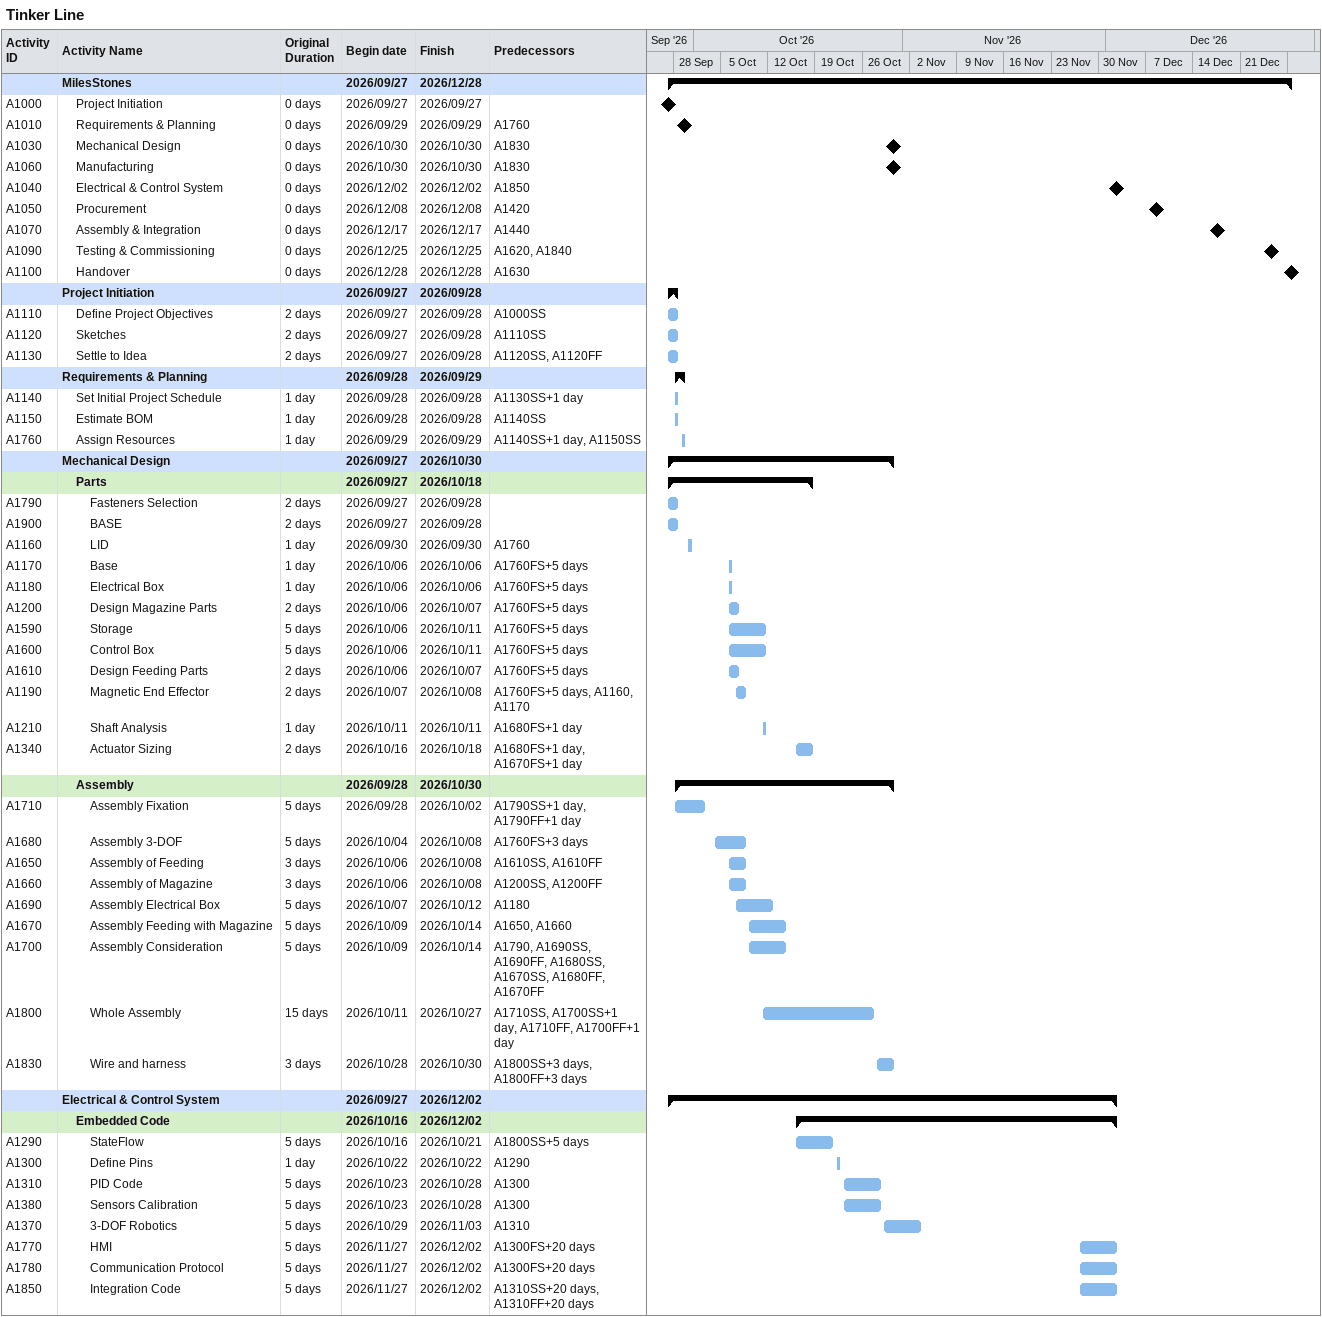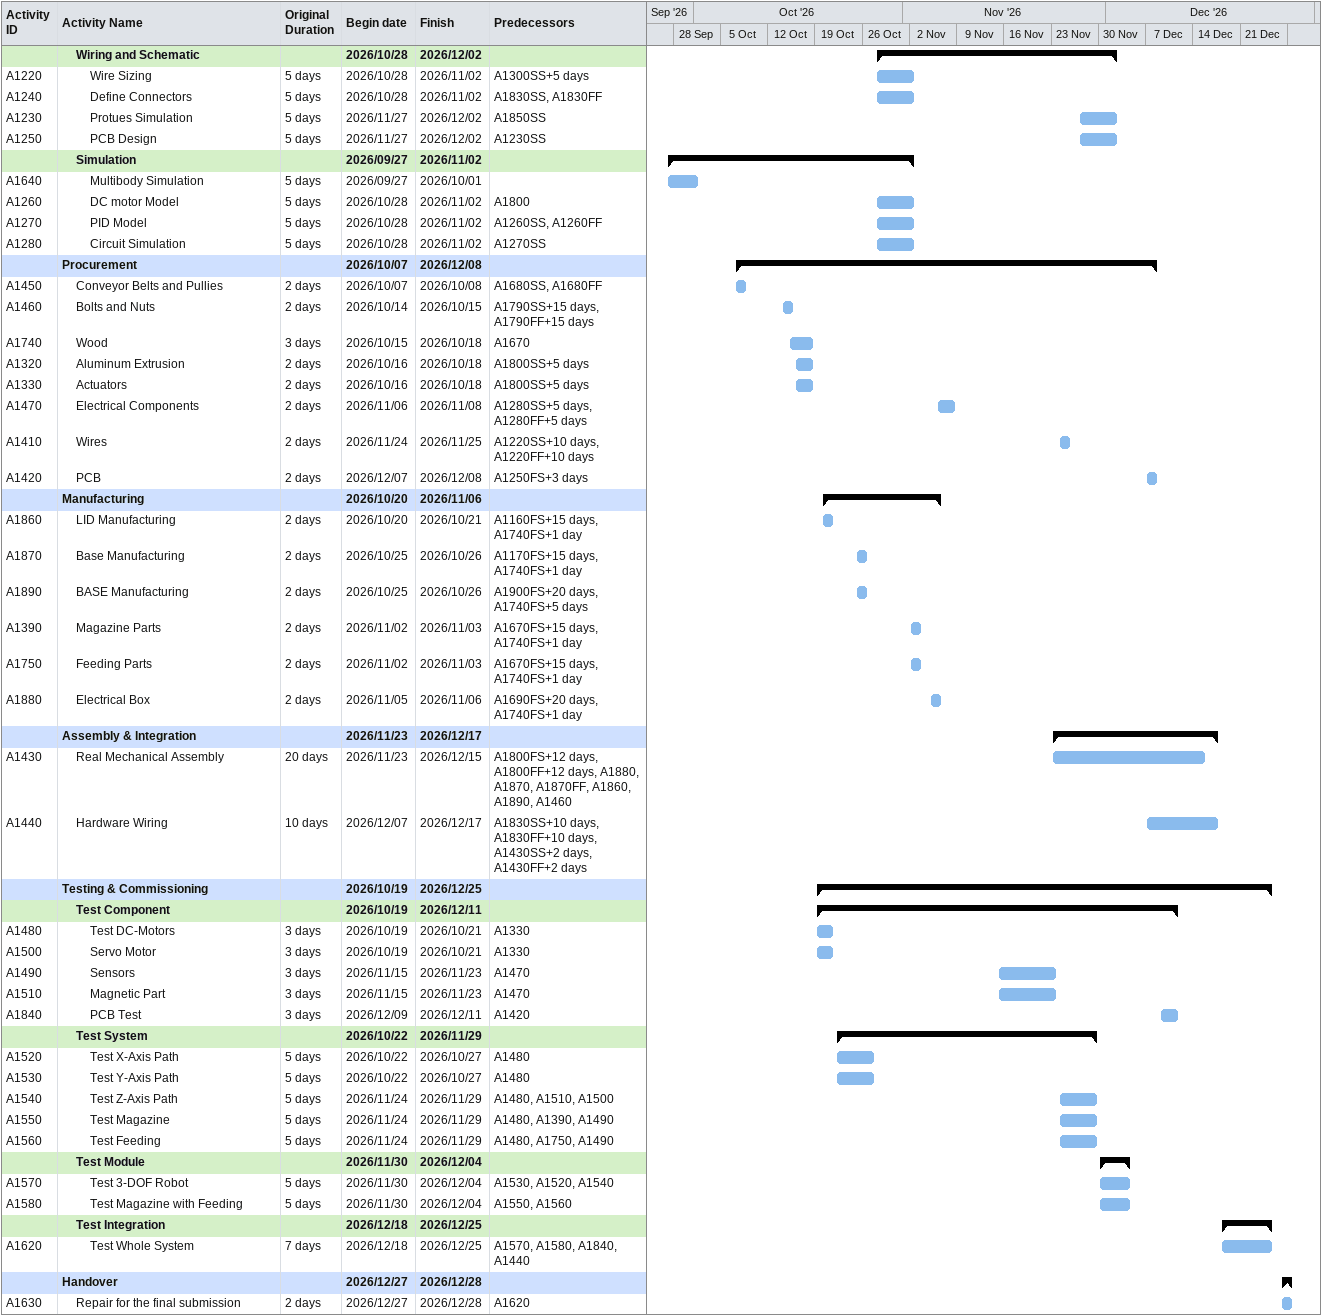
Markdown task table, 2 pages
Tinker Line

| ID | Level | Task | Original duration | Start | Finish | Predecessors |
|---|---|---|---|---|---|---|
|  | 1 | **MilesStones** |  | 2026-09-27 | 2026-12-28 |  |
| A1000 | 2 | Project Initiation | 0d | 2026-09-27 | 2026-09-27 |  |
| A1010 | 2 | Requirements & Planning | 0d | 2026-09-29 | 2026-09-29 | A1760 |
| A1030 | 2 | Mechanical Design | 0d | 2026-10-30 | 2026-10-30 | A1830 |
| A1060 | 2 | Manufacturing | 0d | 2026-10-30 | 2026-10-30 | A1830 |
| A1040 | 2 | Electrical & Control System | 0d | 2026-12-02 | 2026-12-02 | A1850 |
| A1050 | 2 | Procurement | 0d | 2026-12-08 | 2026-12-08 | A1420 |
| A1070 | 2 | Assembly & Integration | 0d | 2026-12-17 | 2026-12-17 | A1440 |
| A1090 | 2 | Testing & Commissioning | 0d | 2026-12-25 | 2026-12-25 | A1620, A1840 |
| A1100 | 2 | Handover | 0d | 2026-12-28 | 2026-12-28 | A1630 |
|  | 1 | **Project Initiation** |  | 2026-09-27 | 2026-09-28 |  |
| A1110 | 2 | Define Project Objectives | 2d | 2026-09-27 | 2026-09-28 | A1000SS |
| A1120 | 2 | Sketches | 2d | 2026-09-27 | 2026-09-28 | A1110SS |
| A1130 | 2 | Settle to Idea | 2d | 2026-09-27 | 2026-09-28 | A1120SS, A1120FF |
|  | 1 | **Requirements & Planning** |  | 2026-09-28 | 2026-09-29 |  |
| A1140 | 2 | Set Initial Project Schedule | 1d | 2026-09-28 | 2026-09-28 | A1130SS+1d |
| A1150 | 2 | Estimate BOM | 1d | 2026-09-28 | 2026-09-28 | A1140SS |
| A1760 | 2 | Assign Resources | 1d | 2026-09-29 | 2026-09-29 | A1140SS+1d, A1150SS |
|  | 1 | **Mechanical Design** |  | 2026-09-27 | 2026-10-30 |  |
|  | 2 | **Parts** |  | 2026-09-27 | 2026-10-18 |  |
| A1790 | 3 | Fasteners Selection | 2d | 2026-09-27 | 2026-09-28 |  |
| A1900 | 3 | BASE | 2d | 2026-09-27 | 2026-09-28 |  |
| A1160 | 3 | LID | 1d | 2026-09-30 | 2026-09-30 | A1760 |
| A1170 | 3 | Base | 1d | 2026-10-06 | 2026-10-06 | A1760FS+5d |
| A1180 | 3 | Electrical Box | 1d | 2026-10-06 | 2026-10-06 | A1760FS+5d |
| A1200 | 3 | Design Magazine Parts | 2d | 2026-10-06 | 2026-10-07 | A1760FS+5d |
| A1590 | 3 | Storage | 5d | 2026-10-06 | 2026-10-11 | A1760FS+5d |
| A1600 | 3 | Control Box | 5d | 2026-10-06 | 2026-10-11 | A1760FS+5d |
| A1610 | 3 | Design Feeding Parts | 2d | 2026-10-06 | 2026-10-07 | A1760FS+5d |
| A1190 | 3 | Magnetic End Effector | 2d | 2026-10-07 | 2026-10-08 | A1760FS+5d, A1160, A1170 |
| A1210 | 3 | Shaft Analysis | 1d | 2026-10-11 | 2026-10-11 | A1680FS+1d |
| A1340 | 3 | Actuator Sizing | 2d | 2026-10-16 | 2026-10-18 | A1680FS+1d, A1670FS+1d |
|  | 2 | **Assembly** |  | 2026-09-28 | 2026-10-30 |  |
| A1710 | 3 | Assembly Fixation | 5d | 2026-09-28 | 2026-10-02 | A1790SS+1d, A1790FF+1d |
| A1680 | 3 | Assembly 3-DOF | 5d | 2026-10-04 | 2026-10-08 | A1760FS+3d |
| A1650 | 3 | Assembly of Feeding | 3d | 2026-10-06 | 2026-10-08 | A1610SS, A1610FF |
| A1660 | 3 | Assembly of Magazine | 3d | 2026-10-06 | 2026-10-08 | A1200SS, A1200FF |
| A1690 | 3 | Assembly Electrical Box | 5d | 2026-10-07 | 2026-10-12 | A1180 |
| A1670 | 3 | Assembly Feeding with Magazine | 5d | 2026-10-09 | 2026-10-14 | A1650, A1660 |
| A1700 | 3 | Assembly Consideration | 5d | 2026-10-09 | 2026-10-14 | A1790, A1690SS, A1690FF, A1680SS, A1670SS, A1680FF, A1670FF |
| A1800 | 3 | Whole Assembly | 15d | 2026-10-11 | 2026-10-27 | A1710SS, A1700SS+1d, A1710FF, A1700FF+1d |
| A1830 | 3 | Wire and harness | 3d | 2026-10-28 | 2026-10-30 | A1800SS+3d, A1800FF+3d |
|  | 1 | **Electrical & Control System** |  | 2026-09-27 | 2026-12-02 |  |
|  | 2 | **Embedded Code** |  | 2026-10-16 | 2026-12-02 |  |
| A1290 | 3 | StateFlow | 5d | 2026-10-16 | 2026-10-21 | A1800SS+5d |
| A1300 | 3 | Define Pins | 1d | 2026-10-22 | 2026-10-22 | A1290 |
| A1310 | 3 | PID Code | 5d | 2026-10-23 | 2026-10-28 | A1300 |
| A1380 | 3 | Sensors Calibration | 5d | 2026-10-23 | 2026-10-28 | A1300 |
| A1370 | 3 | 3-DOF Robotics | 5d | 2026-10-29 | 2026-11-03 | A1310 |
| A1770 | 3 | HMI | 5d | 2026-11-27 | 2026-12-02 | A1300FS+20d |
| A1780 | 3 | Communication Protocol | 5d | 2026-11-27 | 2026-12-02 | A1300FS+20d |
| A1850 | 3 | Integration Code | 5d | 2026-11-27 | 2026-12-02 | A1310SS+20d, A1310FF+20d |
|  | 2 | **Wiring and Schematic** |  | 2026-10-28 | 2026-12-02 |  |
| A1220 | 3 | Wire Sizing | 5d | 2026-10-28 | 2026-11-02 | A1300SS+5d |
| A1240 | 3 | Define Connectors | 5d | 2026-10-28 | 2026-11-02 | A1830SS, A1830FF |
| A1230 | 3 | Protues Simulation | 5d | 2026-11-27 | 2026-12-02 | A1850SS |
| A1250 | 3 | PCB Design | 5d | 2026-11-27 | 2026-12-02 | A1230SS |
|  | 2 | **Simulation** |  | 2026-09-27 | 2026-11-02 |  |
| A1640 | 3 | Multibody Simulation | 5d | 2026-09-27 | 2026-10-01 |  |
| A1260 | 3 | DC motor Model | 5d | 2026-10-28 | 2026-11-02 | A1800 |
| A1270 | 3 | PID Model | 5d | 2026-10-28 | 2026-11-02 | A1260SS, A1260FF |
| A1280 | 3 | Circuit Simulation | 5d | 2026-10-28 | 2026-11-02 | A1270SS |
|  | 1 | **Procurement** |  | 2026-10-07 | 2026-12-08 |  |
| A1450 | 2 | Conveyor Belts and Pullies | 2d | 2026-10-07 | 2026-10-08 | A1680SS, A1680FF |
| A1460 | 2 | Bolts and Nuts | 2d | 2026-10-14 | 2026-10-15 | A1790SS+15d, A1790FF+15d |
| A1740 | 2 | Wood | 3d | 2026-10-15 | 2026-10-18 | A1670 |
| A1320 | 2 | Aluminum Extrusion | 2d | 2026-10-16 | 2026-10-18 | A1800SS+5d |
| A1330 | 2 | Actuators | 2d | 2026-10-16 | 2026-10-18 | A1800SS+5d |
| A1470 | 2 | Electrical Components | 2d | 2026-11-06 | 2026-11-08 | A1280SS+5d, A1280FF+5d |
| A1410 | 2 | Wires | 2d | 2026-11-24 | 2026-11-25 | A1220SS+10d, A1220FF+10d |
| A1420 | 2 | PCB | 2d | 2026-12-07 | 2026-12-08 | A1250FS+3d |
|  | 1 | **Manufacturing** |  | 2026-10-20 | 2026-11-06 |  |
| A1860 | 2 | LID Manufacturing | 2d | 2026-10-20 | 2026-10-21 | A1160FS+15d, A1740FS+1d |
| A1870 | 2 | Base Manufacturing | 2d | 2026-10-25 | 2026-10-26 | A1170FS+15d, A1740FS+1d |
| A1890 | 2 | BASE Manufacturing | 2d | 2026-10-25 | 2026-10-26 | A1900FS+20d, A1740FS+5d |
| A1390 | 2 | Magazine Parts | 2d | 2026-11-02 | 2026-11-03 | A1670FS+15d, A1740FS+1d |
| A1750 | 2 | Feeding Parts | 2d | 2026-11-02 | 2026-11-03 | A1670FS+15d, A1740FS+1d |
| A1880 | 2 | Electrical Box | 2d | 2026-11-05 | 2026-11-06 | A1690FS+20d, A1740FS+1d |
|  | 1 | **Assembly & Integration** |  | 2026-11-23 | 2026-12-17 |  |
| A1430 | 2 | Real Mechanical Assembly | 20d | 2026-11-23 | 2026-12-15 | A1800FS+12d, A1800FF+12d, A1880, A1870, A1870FF, A1860, A1890, A1460 |
| A1440 | 2 | Hardware Wiring | 10d | 2026-12-07 | 2026-12-17 | A1830SS+10d, A1830FF+10d, A1430SS+2d, A1430FF+2d |
|  | 1 | **Testing & Commissioning** |  | 2026-10-19 | 2026-12-25 |  |
|  | 2 | **Test Component** |  | 2026-10-19 | 2026-12-11 |  |
| A1480 | 3 | Test DC-Motors | 3d | 2026-10-19 | 2026-10-21 | A1330 |
| A1500 | 3 | Servo Motor | 3d | 2026-10-19 | 2026-10-21 | A1330 |
| A1490 | 3 | Sensors | 3d | 2026-11-15 | 2026-11-23 | A1470 |
| A1510 | 3 | Magnetic Part | 3d | 2026-11-15 | 2026-11-23 | A1470 |
| A1840 | 3 | PCB Test | 3d | 2026-12-09 | 2026-12-11 | A1420 |
|  | 2 | **Test System** |  | 2026-10-22 | 2026-11-29 |  |
| A1520 | 3 | Test X-Axis Path | 5d | 2026-10-22 | 2026-10-27 | A1480 |
| A1530 | 3 | Test Y-Axis Path | 5d | 2026-10-22 | 2026-10-27 | A1480 |
| A1540 | 3 | Test Z-Axis Path | 5d | 2026-11-24 | 2026-11-29 | A1480, A1510, A1500 |
| A1550 | 3 | Test Magazine | 5d | 2026-11-24 | 2026-11-29 | A1480, A1390, A1490 |
| A1560 | 3 | Test Feeding | 5d | 2026-11-24 | 2026-11-29 | A1480, A1750, A1490 |
|  | 2 | **Test Module** |  | 2026-11-30 | 2026-12-04 |  |
| A1570 | 3 | Test 3-DOF Robot | 5d | 2026-11-30 | 2026-12-04 | A1530, A1520, A1540 |
| A1580 | 3 | Test Magazine with Feeding | 5d | 2026-11-30 | 2026-12-04 | A1550, A1560 |
|  | 2 | **Test Integration** |  | 2026-12-18 | 2026-12-25 |  |
| A1620 | 3 | Test Whole System | 7d | 2026-12-18 | 2026-12-25 | A1570, A1580, A1840, A1440 |
|  | 1 | **Handover** |  | 2026-12-27 | 2026-12-28 |  |
| A1630 | 2 | Repair for the final submission | 2d | 2026-12-27 | 2026-12-28 | A1620 |
